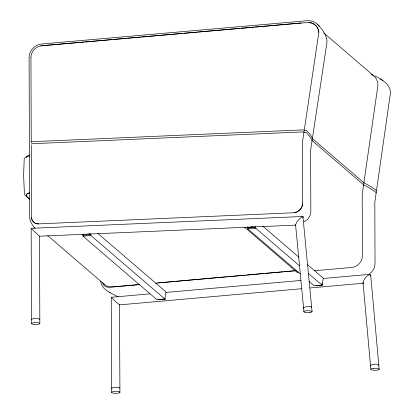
<?xml version="1.0" encoding="UTF-8"?>
<svg xmlns="http://www.w3.org/2000/svg" width="414" height="414" viewBox="0 0 414 414"><rect width="100%" height="100%" fill="white"/><g stroke="black" fill="none" stroke-linecap="round" stroke-linejoin="round"><path stroke-width="0.62" d="M30.967 57.515L31.05 55.993A11.514 11.038 -36.9 0 1 40.344 46.001M302.613 202.86L302.639 204.273A9.667 9.268 -36.9 0 1 294.468 212.724L37.679 223.927A7.141 6.847 -36.9 0 1 31.604 218.209L31.5 217.148A2.898 0.688 -2.1 0 0 31.531 217.221L31.283 145.428M309.305 312.601L308.233 312.658A4.176 0.968 -0.2 0 1 303.974 312.037L295.57 224.916C296.693 221.418 299.607 218.049 302.929 216.481L312.068 311.602M303.157 216.682L302.836 217.899M309.092 281.489L313.998 285.701L322.051 285.174L323.272 278.136L307.188 264.318M370.83 369.262L363.016 282.358C364.072 278.958 366.716 275.227 370.282 274.327L370.701 275.175L379.172 369.386M370.52 275.983L370.701 275.175M26.537 157.025L27.433 155.804L29.104 154.929M26.444 157.284L26.589 156.875M314.361 270.766L351.476 267.47C357.479 267.134 362.509 261.581 362.416 255.598L362.203 194.518L377.863 85.874C378.168 82.143 376.652 78.303 373.77 75.886L323.8 32.97M88.994 233.703L90.242 234.904M312.342 138.623L312.394 138.493A308.151 71.415 -0.2 0 0 310.257 134.726L309.853 134.172A307.866 71.348 -0.2 0 0 306.5 130.451L304.249 130.306A3.265 0.756 -0.2 0 0 304.026 130.141L303.281 129.934A1.309 0.305 -0.2 0 0 302.748 129.898L32.069 141.681A1.289 0.3 -0.2 0 0 31.63 141.764L31.241 142.023A3.146 0.73 -0.2 0 0 31.252 142.162M369.562 273.737C372.921 271.429 375.043 267.444 375.027 263.361L374.815 202.286L390.371 93.611C391.049 84.327 381.765 79.54 374.774 75.767M376.103 192.748L376.135 192.562A307.866 71.348 -0.2 0 0 370.965 188.965L370.116 188.437A308.151 71.415 -0.2 0 0 363.792 184.944L363.244 184.81M303.84 221.899C307.98 220.134 310.873 215.813 310.831 211.295L310.619 150.199L326.998 42.192L326.718 38.445M29.736 155.887L26.004 157.072L24.638 158.122L24.203 159.048L23.619 175.36L24.436 194.528L29.487 199.201M376.052 190.792L376.429 190.507A307.866 71.348 -0.2 0 0 371.26 186.911L370.411 186.383A308.151 71.415 -0.2 0 0 364.087 182.884L363.771 182.786M40.324 45.98L41.84 45.752M119.294 286.302L108.07 287.233A6.991 6.381 -58 0 1 102.574 282.741M120.577 286.188L137.934 284.651M157.858 282.881L175.21 281.339M176.499 281.225L226.629 276.775M227.917 276.661L245.269 275.124M246.553 275.01L263.909 273.468M265.193 273.354L282.545 271.812M283.833 271.698L296.046 270.616M139.471 284.609L112.448 287.011A12.332 11.256 -58 0 1 103.567 283.528M155.555 283.181L295.824 270.73M298.365 272.184L297.086 272.298L244.379 227.032M149.832 293.862L111.257 297.288L111.594 392.348M165.905 292.439L300.916 280.454M323.417 278.456L369.707 274.347M158.019 299.068L158.94 299.855L165.17 299.125A4.161 1.045 86.2 0 1 164.974 298.178M301.63 288.718L119.625 304.87L115.444 301.516L111.257 297.288L111.821 297.578M309.988 287.973L363.368 283.238M41.742 45.706L301.376 22.961M41.861 45.773L83.737 42.104M85.025 41.995L112.085 39.625M113.374 39.511L126.26 38.383M127.548 38.269L140.434 37.141M141.723 37.027L182.952 33.415M184.24 33.301L197.126 32.173M198.415 32.059L239.649 28.447M240.938 28.338L253.823 27.21M255.112 27.096L296.341 23.484M297.63 23.37L301.495 23.034M302.122 22.972L308.973 22.516A11.287 10.821 -36.9 0 1 318.868 32.256L302.51 141.795L302.696 202.927M373.211 368.46L374.251 368.377A4.176 0.968 -0.2 0 1 379.033 369.05A4.176 0.968 -0.2 0 1 376.466 370.225A4.176 0.968 -0.2 0 1 371.234 369.754L370.887 369.516A4.176 0.968 -0.2 0 1 373.221 368.455M83.592 235.152L90.035 234.728L89.864 233.501M82.66 234.283L82.914 236.12L90.966 235.592L165.222 299.301M248.457 227.855L254.895 227.436M247.52 226.991L247.779 228.828L255.831 228.3L299.488 265.793M319.463 285.862L321.399 285.738M302.929 216.481L31.164 228.316L31.5 323.562M250.925 226.732L252.726 226.655M318.05 24.897C315.323 21.958 311.266 20.364 307.266 20.721L41.83 43.972C34.905 44.474 28.985 50.746 29.094 57.727L29.653 217.552C29.849 221.681 32.535 225.211 34.988 228.352M118.187 296.859C111.578 293.309 101.59 289.883 100.68 281.313M371.022 74.044L371.834 74.391M39.392 236.213L295.793 225.118L295.57 224.916M109.813 292.491L110.233 292.755M372.253 74.82L373.77 75.886M382.997 80.797L380.3 78.903M370.778 366.012L370.556 365.857A4.171 1.087 -5.1 0 1 374.965 364.201A4.171 1.087 -5.1 0 1 378.556 365.35M363.321 283.104L363.016 282.358M312.404 138.561L363.958 182.833M363.663 184.887L312.089 140.537A308.151 71.415 -0.2 0 0 309.946 136.765L309.543 136.211A307.866 71.348 -0.2 0 0 306.189 132.49L303.943 132.345A3.11 0.719 -0.2 0 0 303.716 132.185L302.976 131.978A1.309 0.305 -0.2 0 0 302.437 131.937L32.075 143.71A1.289 0.3 -0.2 0 0 31.64 143.793L31.252 144.051A3.302 0.766 -0.2 0 0 31.262 144.191M262.838 226.23L298.903 257.203M253.927 226.598L254.796 227.348M308.316 273.375L322.051 285.174M247.324 226.888L248.71 228.073M247.779 228.828L300.264 273.902M98.009 233.553L166.03 291.968L164.808 299.006L156.756 299.539L82.914 236.12M82.339 234.07L83.716 235.255M29.435 198.968L26.62 196.07M47.631 235.607L104.256 284.237M318.827 25.668L322.78 30.367L325.326 34.854M317.393 24.255L319.494 26.32M303.612 308.363L303.379 308.119A4.171 1.025 -5.4 0 1 307.721 306.624A4.171 1.025 -5.4 0 1 311.602 307.493M33.948 227.095L34.155 227.374M325.213 34.874L326.729 38.502M31.309 228.523L39.532 236.275L39.837 323.536A4.171 0.968 -0.2 0 1 33.907 324.431A4.171 0.968 -0.2 0 1 32.985 322.816A4.171 0.968 -0.2 0 1 39.692 323.287L39.837 323.536M119.48 304.632L119.931 392.317M316.001 285.738L322.283 285.179A4.161 1.045 86.2 0 1 321.952 283.186M255.573 226.463L255.831 228.3M90.713 233.755L90.966 235.592M297.019 271.812L297.045 272.081M30.941 57.427L31.236 142.09M112.137 388.772A4.171 0.968 -0.2 0 1 113.659 387.447A4.171 0.968 -0.2 0 1 119.356 387.783L119.77 388.016A4.171 0.968 -0.2 0 1 119.915 388.265M39.682 319.727A4.171 0.968 -0.2 0 0 39.822 319.479L39.682 319.23A4.171 0.968 -0.2 0 0 34.569 318.563A4.171 0.968 -0.2 0 0 31.63 319.758M303.741 311.789A4.176 0.968 -0.2 0 1 307.209 310.743A4.176 0.968 -0.2 0 1 311.949 311.437A4.176 0.968 -0.2 0 1 309.31 312.601M26.817 195.677A12.963 3.001 -0.2 0 1 29.477 192.934M26.817 195.62A12.963 3.007 -0.2 0 1 29.477 192.877M31.567 218.131A7.116 6.821 -36.9 0 0 37.627 223.829L38.626 223.855A2.898 0.502 89.4 0 0 38.683 223.948M308.973 22.516A11.287 10.821 -36.9 0 1 318.878 32.271M302.613 204.242A9.662 9.263 -36.9 0 1 294.447 212.692M119.786 392.068L119.372 391.841A4.171 0.968 -0.2 0 0 112.344 391.794A4.171 0.968 -0.2 0 0 115.04 393.29A4.171 0.968 -0.2 0 0 119.786 392.068"/></g></svg>
